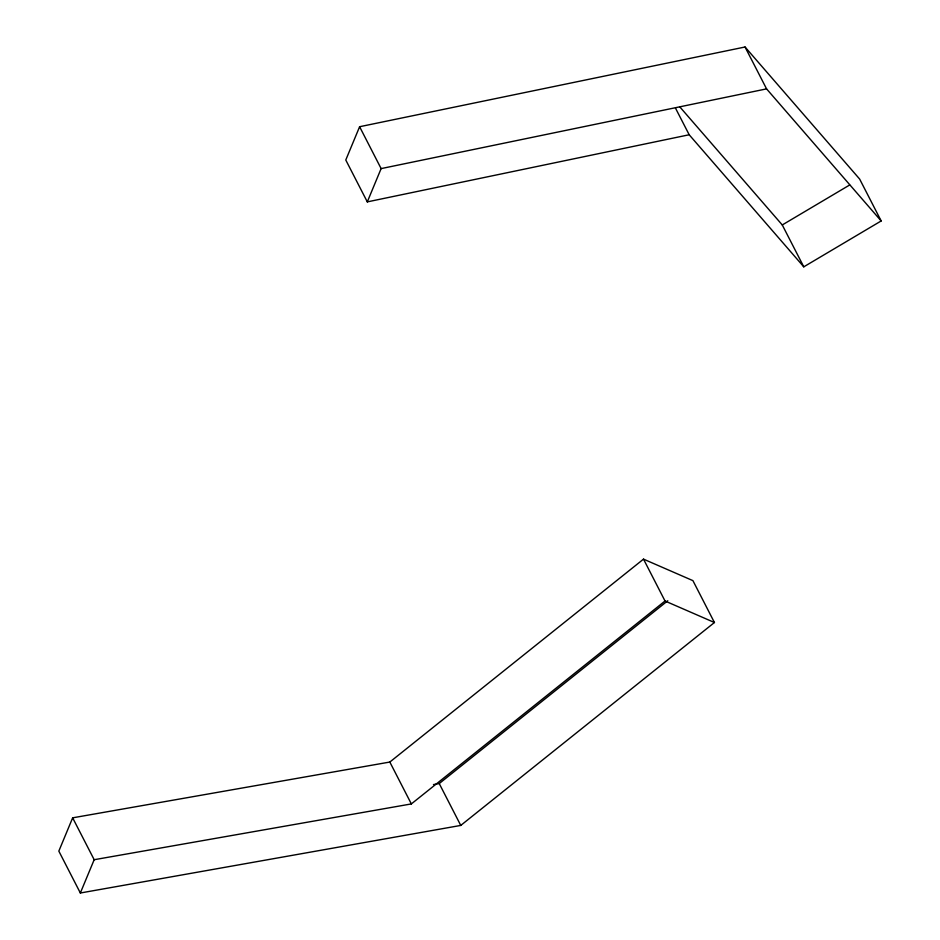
<?xml version="1.0" encoding="UTF-8"?>
<svg xmlns="http://www.w3.org/2000/svg" width="940" height="940" viewBox="0 0 940 940"><rect width="100%" height="100%" fill="white"/><g stroke="black" fill="none" stroke-linecap="round" stroke-linejoin="round"><path stroke-width="1.41" d="M72.65 817.835L58.832 851.123L80.346 893L460.753 825.426L714.435 622.515L692.921 580.638L643.512 559.136L389.83 762.046L72.65 817.835L94.176 859.712L80.346 893M359.609 126.724L345.779 160.012L367.305 201.888L689.184 134.761L803.782 266.831L881.168 220.947L859.654 179.07L745.044 47L359.609 126.724L381.123 168.601L367.305 201.888M94.176 859.712L411.344 803.923L665.027 601.013L714.435 622.515M433.469 784.571L439.238 783.549L667.776 600.742M680.078 107.195L782.268 224.954L849.666 184.992M381.123 168.601L766.57 88.877L881.168 220.947M745.044 47L766.57 88.877M782.268 224.954L803.782 266.831M675.484 108.112L689.184 134.761M643.512 559.136L665.027 601.013M439.238 783.549L460.753 825.426M389.83 762.046L411.344 803.923"/></g></svg>
